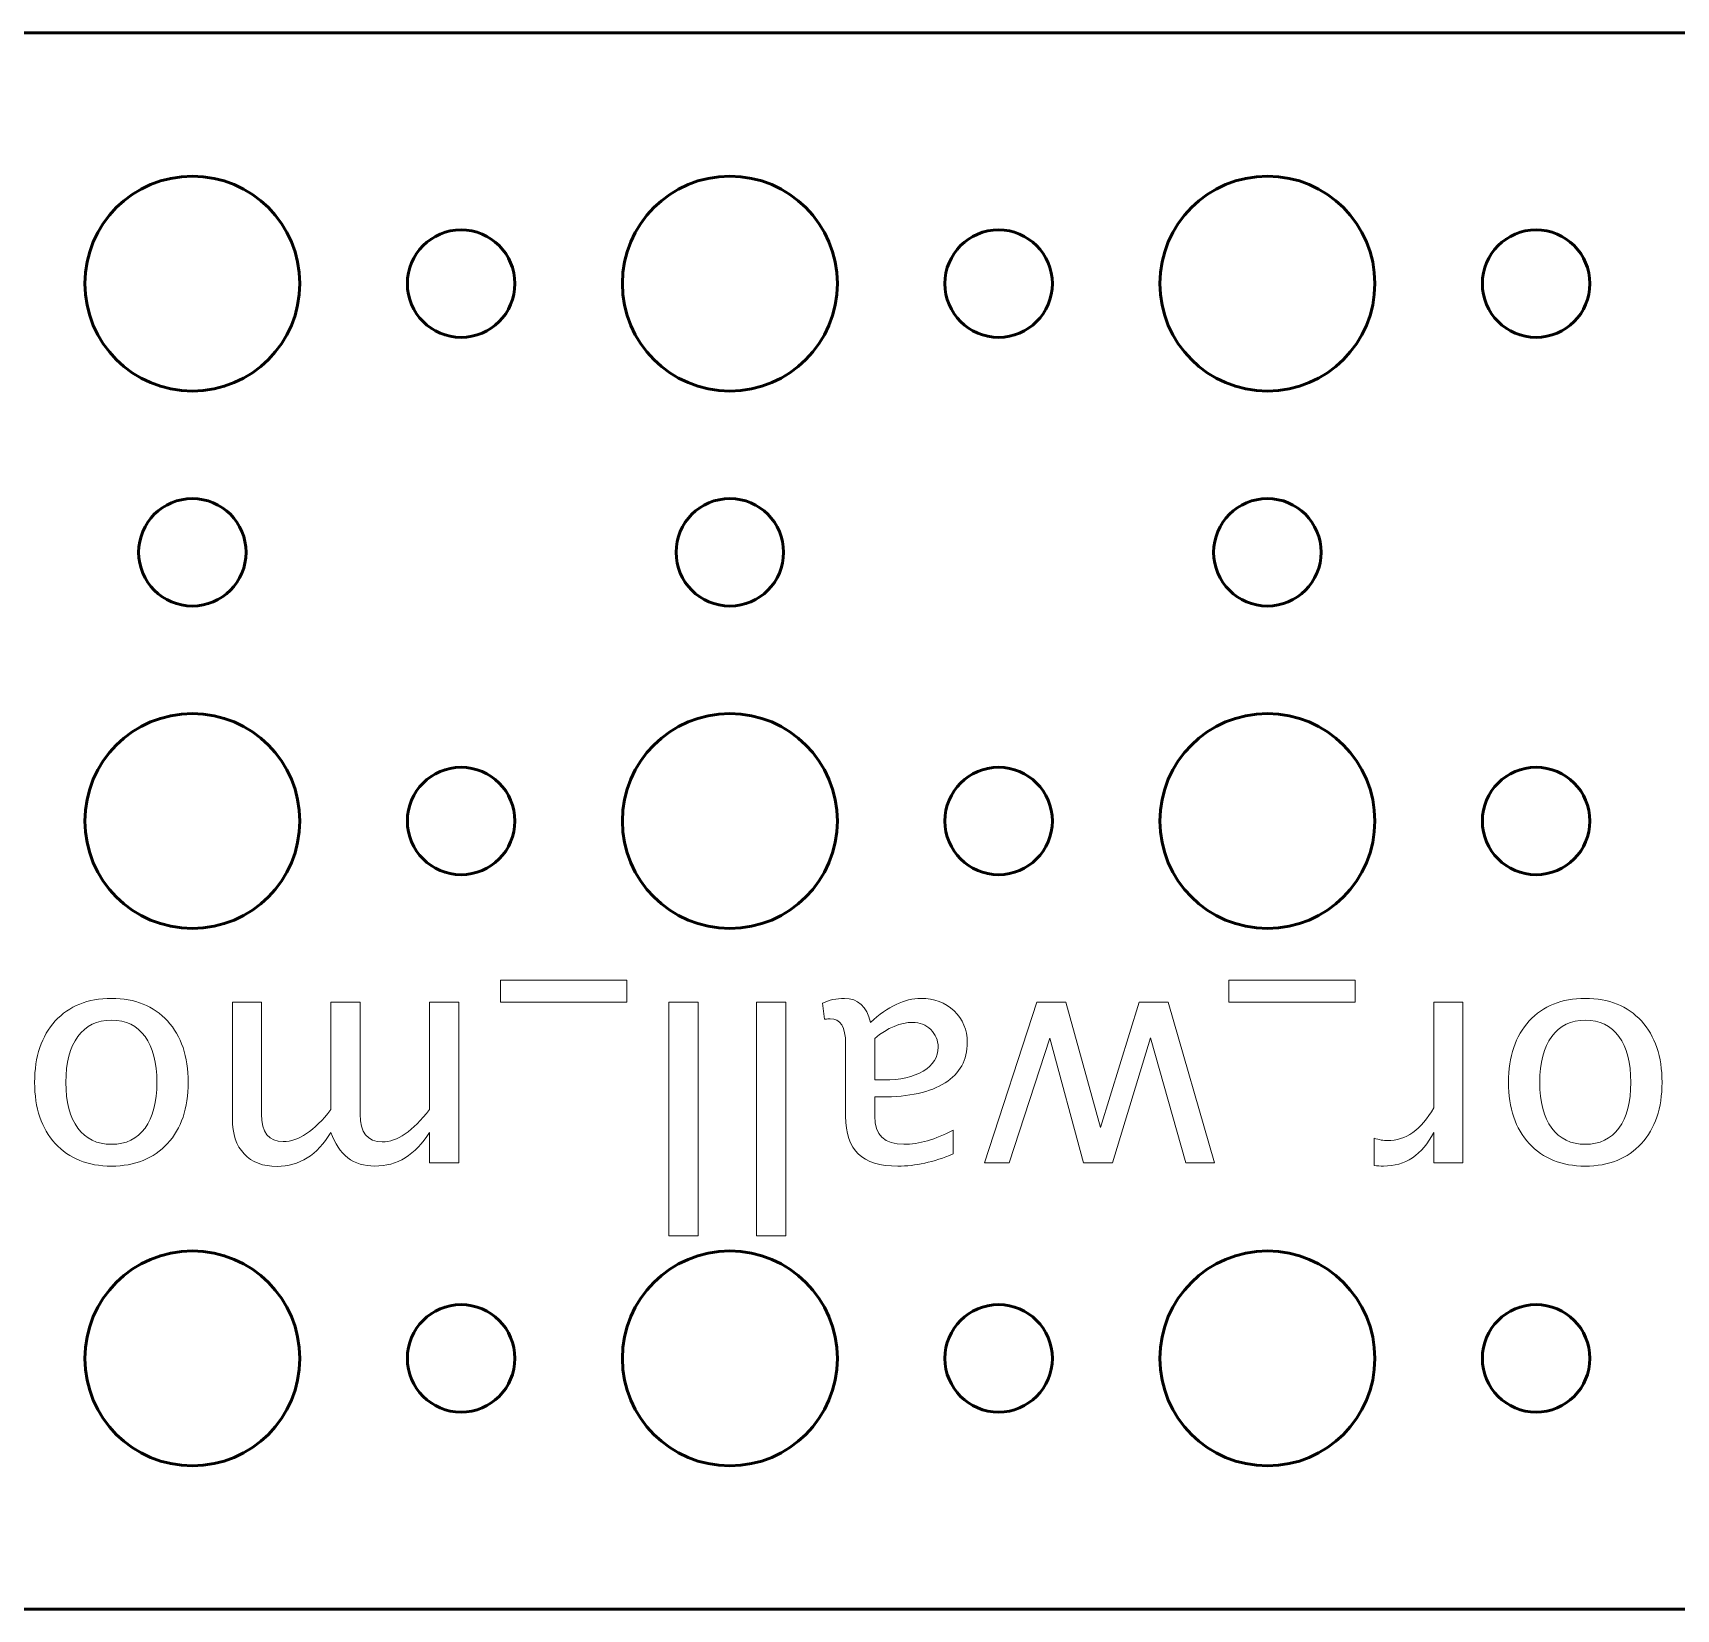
# Model space of a CAD drawing. Header units: centimetres. Extents: x -25.4 to 25.4, y -5.2 to 5.2.
# Drawn here: x -6.445 to -1.859, y 0.8 to 5.2 of the extents above; entities that cross this region are included whole.
import ezdxf

# ---------------------------------------------------------------- set-up
doc = ezdxf.new("R2010")
doc.units = ezdxf.units.CM
doc.header["$MEASUREMENT"] = 0
doc.layers.add('Layer 1', color=7, linetype='Continuous')

msp = doc.modelspace()

# ---------------------------------------------------------------- linework, layer by layer
at = {"layer": 'Layer 1', "lineweight": 53}
for points, knots in [([(15.2, 0.8), (15.2, 0.8), (-15.2, 0.8), (-15.2, 0.8), (-15.2, 0.8), (-15.47614, 0.8), (-15.7, 1.02386), (-15.7, 1.3), (-15.7, 1.3), (-15.7, 1.3), (-15.7, 2.00124), (-15.7, 2.00124), (-15.7, 2.00124), (-15.17095, 2.02729), (-14.75, 2.46449), (-14.75, 3), (-14.75, 3), (-14.75, 3.53551), (-15.17095, 3.97271), (-15.7, 3.99876), (-15.7, 3.99876), (-15.7, 3.99876), (-15.7, 4.7), (-15.7, 4.7), (-15.7, 4.7), (-15.7, 4.97614), (-15.47614, 5.2), (-15.2, 5.2), (-15.2, 5.2), (-15.2, 5.2), (15.2, 5.2), (15.2, 5.2), (15.2, 5.2), (15.47614, 5.2), (15.7, 4.97614), (15.7, 4.7), (15.7, 4.7), (15.7, 4.7), (15.7, 3.99876), (15.7, 3.99876), (15.7, 3.99876), (15.17095, 3.97271), (14.75, 3.53551), (14.75, 3), (14.75, 3), (14.75, 2.46449), (15.17095, 2.02729), (15.7, 2.00124), (15.7, 2.00124), (15.7, 2.00124), (15.7, 1.3), (15.7, 1.3), (15.7, 1.3), (15.7, 1.02386), (15.47614, 0.8), (15.2, 0.8)], [0, 0, 0, 0, 0.0666667, 0.0666667, 0.0666667, 0.0666667, 0.1333333, 0.1333333, 0.1333333, 0.1333333, 0.2, 0.2, 0.2, 0.2, 0.2666667, 0.2666667, 0.2666667, 0.2666667, 0.3333333, 0.3333333, 0.3333333, 0.3333333, 0.4, 0.4, 0.4, 0.4, 0.4666667, 0.4666667, 0.4666667, 0.4666667, 0.5333333, 0.5333333, 0.5333333, 0.5333333, 0.6, 0.6, 0.6, 0.6, 0.6666667, 0.6666667, 0.6666667, 0.6666667, 0.7333333, 0.7333333, 0.7333333, 0.7333333, 0.8, 0.8, 0.8, 0.8, 0.8666667, 0.8666667, 0.8666667, 0.8666667, 1, 1, 1, 1]), ([(-6.3, 4.5), (-6.3, 4.66569), (-6.16569, 4.8), (-6, 4.8), (-6, 4.8), (-5.83431, 4.8), (-5.7, 4.66569), (-5.7, 4.5), (-5.7, 4.5), (-5.7, 4.33431), (-5.83431, 4.2), (-6, 4.2), (-6, 4.2), (-6.16569, 4.2), (-6.3, 4.33431), (-6.3, 4.5)], [0, 0, 0, 0, 0.2, 0.2, 0.2, 0.2, 0.4, 0.4, 0.4, 0.4, 0.6, 0.6, 0.6, 0.6, 1, 1, 1, 1]), ([(-4.8, 4.5), (-4.8, 4.66569), (-4.66569, 4.8), (-4.5, 4.8), (-4.5, 4.8), (-4.33431, 4.8), (-4.2, 4.66569), (-4.2, 4.5), (-4.2, 4.5), (-4.2, 4.33431), (-4.33431, 4.2), (-4.5, 4.2), (-4.5, 4.2), (-4.66569, 4.2), (-4.8, 4.33431), (-4.8, 4.5)], [0, 0, 0, 0, 0.2, 0.2, 0.2, 0.2, 0.4, 0.4, 0.4, 0.4, 0.6, 0.6, 0.6, 0.6, 1, 1, 1, 1]), ([(-3.3, 4.5), (-3.3, 4.66569), (-3.16569, 4.8), (-3, 4.8), (-3, 4.8), (-2.83431, 4.8), (-2.7, 4.66569), (-2.7, 4.5), (-2.7, 4.5), (-2.7, 4.33431), (-2.83431, 4.2), (-3, 4.2), (-3, 4.2), (-3.16569, 4.2), (-3.3, 4.33431), (-3.3, 4.5)], [0, 0, 0, 0, 0.2, 0.2, 0.2, 0.2, 0.4, 0.4, 0.4, 0.4, 0.6, 0.6, 0.6, 0.6, 1, 1, 1, 1]), ([(-5.4, 4.5), (-5.4, 4.58284), (-5.33284, 4.65), (-5.25, 4.65), (-5.25, 4.65), (-5.16716, 4.65), (-5.1, 4.58284), (-5.1, 4.5), (-5.1, 4.5), (-5.1, 4.41716), (-5.16716, 4.35), (-5.25, 4.35), (-5.25, 4.35), (-5.33284, 4.35), (-5.4, 4.41716), (-5.4, 4.5)], [0, 0, 0, 0, 0.2, 0.2, 0.2, 0.2, 0.4, 0.4, 0.4, 0.4, 0.6, 0.6, 0.6, 0.6, 1, 1, 1, 1]), ([(-3.9, 4.5), (-3.9, 4.58284), (-3.83284, 4.65), (-3.75, 4.65), (-3.75, 4.65), (-3.66716, 4.65), (-3.6, 4.58284), (-3.6, 4.5), (-3.6, 4.5), (-3.6, 4.41716), (-3.66716, 4.35), (-3.75, 4.35), (-3.75, 4.35), (-3.83284, 4.35), (-3.9, 4.41716), (-3.9, 4.5)], [0, 0, 0, 0, 0.2, 0.2, 0.2, 0.2, 0.4, 0.4, 0.4, 0.4, 0.6, 0.6, 0.6, 0.6, 1, 1, 1, 1]), ([(-2.4, 4.5), (-2.4, 4.58284), (-2.33284, 4.65), (-2.25, 4.65), (-2.25, 4.65), (-2.16716, 4.65), (-2.1, 4.58284), (-2.1, 4.5), (-2.1, 4.5), (-2.1, 4.41716), (-2.16716, 4.35), (-2.25, 4.35), (-2.25, 4.35), (-2.33284, 4.35), (-2.4, 4.41716), (-2.4, 4.5)], [0, 0, 0, 0, 0.2, 0.2, 0.2, 0.2, 0.4, 0.4, 0.4, 0.4, 0.6, 0.6, 0.6, 0.6, 1, 1, 1, 1]), ([(-6.15, 3.75), (-6.15, 3.83284), (-6.08284, 3.9), (-6, 3.9), (-6, 3.9), (-5.91716, 3.9), (-5.85, 3.83284), (-5.85, 3.75), (-5.85, 3.75), (-5.85, 3.66716), (-5.91716, 3.6), (-6, 3.6), (-6, 3.6), (-6.08284, 3.6), (-6.15, 3.66716), (-6.15, 3.75)], [0, 0, 0, 0, 0.2, 0.2, 0.2, 0.2, 0.4, 0.4, 0.4, 0.4, 0.6, 0.6, 0.6, 0.6, 1, 1, 1, 1]), ([(-4.65, 3.75), (-4.65, 3.83284), (-4.58284, 3.9), (-4.5, 3.9), (-4.5, 3.9), (-4.41716, 3.9), (-4.35, 3.83284), (-4.35, 3.75), (-4.35, 3.75), (-4.35, 3.66716), (-4.41716, 3.6), (-4.5, 3.6), (-4.5, 3.6), (-4.58284, 3.6), (-4.65, 3.66716), (-4.65, 3.75)], [0, 0, 0, 0, 0.2, 0.2, 0.2, 0.2, 0.4, 0.4, 0.4, 0.4, 0.6, 0.6, 0.6, 0.6, 1, 1, 1, 1]), ([(-3.15, 3.75), (-3.15, 3.83284), (-3.08284, 3.9), (-3, 3.9), (-3, 3.9), (-2.91716, 3.9), (-2.85, 3.83284), (-2.85, 3.75), (-2.85, 3.75), (-2.85, 3.66716), (-2.91716, 3.6), (-3, 3.6), (-3, 3.6), (-3.08284, 3.6), (-3.15, 3.66716), (-3.15, 3.75)], [0, 0, 0, 0, 0.2, 0.2, 0.2, 0.2, 0.4, 0.4, 0.4, 0.4, 0.6, 0.6, 0.6, 0.6, 1, 1, 1, 1]), ([(-6.3, 3), (-6.3, 3.16569), (-6.16569, 3.3), (-6, 3.3), (-6, 3.3), (-5.83431, 3.3), (-5.7, 3.16569), (-5.7, 3), (-5.7, 3), (-5.7, 2.83431), (-5.83431, 2.7), (-6, 2.7), (-6, 2.7), (-6.16569, 2.7), (-6.3, 2.83431), (-6.3, 3)], [0, 0, 0, 0, 0.2, 0.2, 0.2, 0.2, 0.4, 0.4, 0.4, 0.4, 0.6, 0.6, 0.6, 0.6, 1, 1, 1, 1]), ([(-4.8, 3), (-4.8, 3.16569), (-4.66569, 3.3), (-4.5, 3.3), (-4.5, 3.3), (-4.33431, 3.3), (-4.2, 3.16569), (-4.2, 3), (-4.2, 3), (-4.2, 2.83431), (-4.33431, 2.7), (-4.5, 2.7), (-4.5, 2.7), (-4.66569, 2.7), (-4.8, 2.83431), (-4.8, 3)], [0, 0, 0, 0, 0.2, 0.2, 0.2, 0.2, 0.4, 0.4, 0.4, 0.4, 0.6, 0.6, 0.6, 0.6, 1, 1, 1, 1]), ([(-3.3, 3), (-3.3, 3.16569), (-3.16569, 3.3), (-3, 3.3), (-3, 3.3), (-2.83431, 3.3), (-2.7, 3.16569), (-2.7, 3), (-2.7, 3), (-2.7, 2.83431), (-2.83431, 2.7), (-3, 2.7), (-3, 2.7), (-3.16569, 2.7), (-3.3, 2.83431), (-3.3, 3)], [0, 0, 0, 0, 0.2, 0.2, 0.2, 0.2, 0.4, 0.4, 0.4, 0.4, 0.6, 0.6, 0.6, 0.6, 1, 1, 1, 1]), ([(-5.4, 3), (-5.4, 3.08284), (-5.33284, 3.15), (-5.25, 3.15), (-5.25, 3.15), (-5.16716, 3.15), (-5.1, 3.08284), (-5.1, 3), (-5.1, 3), (-5.1, 2.91716), (-5.16716, 2.85), (-5.25, 2.85), (-5.25, 2.85), (-5.33284, 2.85), (-5.4, 2.91716), (-5.4, 3)], [0, 0, 0, 0, 0.2, 0.2, 0.2, 0.2, 0.4, 0.4, 0.4, 0.4, 0.6, 0.6, 0.6, 0.6, 1, 1, 1, 1]), ([(-3.9, 3), (-3.9, 3.08284), (-3.83284, 3.15), (-3.75, 3.15), (-3.75, 3.15), (-3.66716, 3.15), (-3.6, 3.08284), (-3.6, 3), (-3.6, 3), (-3.6, 2.91716), (-3.66716, 2.85), (-3.75, 2.85), (-3.75, 2.85), (-3.83284, 2.85), (-3.9, 2.91716), (-3.9, 3)], [0, 0, 0, 0, 0.2, 0.2, 0.2, 0.2, 0.4, 0.4, 0.4, 0.4, 0.6, 0.6, 0.6, 0.6, 1, 1, 1, 1]), ([(-2.4, 3), (-2.4, 3.08284), (-2.33284, 3.15), (-2.25, 3.15), (-2.25, 3.15), (-2.16716, 3.15), (-2.1, 3.08284), (-2.1, 3), (-2.1, 3), (-2.1, 2.91716), (-2.16716, 2.85), (-2.25, 2.85), (-2.25, 2.85), (-2.33284, 2.85), (-2.4, 2.91716), (-2.4, 3)], [0, 0, 0, 0, 0.2, 0.2, 0.2, 0.2, 0.4, 0.4, 0.4, 0.4, 0.6, 0.6, 0.6, 0.6, 1, 1, 1, 1]), ([(-6.3, 1.5), (-6.3, 1.66569), (-6.16569, 1.8), (-6, 1.8), (-6, 1.8), (-5.83431, 1.8), (-5.7, 1.66569), (-5.7, 1.5), (-5.7, 1.5), (-5.7, 1.33431), (-5.83431, 1.2), (-6, 1.2), (-6, 1.2), (-6.16569, 1.2), (-6.3, 1.33431), (-6.3, 1.5)], [0, 0, 0, 0, 0.2, 0.2, 0.2, 0.2, 0.4, 0.4, 0.4, 0.4, 0.6, 0.6, 0.6, 0.6, 1, 1, 1, 1]), ([(-4.8, 1.5), (-4.8, 1.66569), (-4.66569, 1.8), (-4.5, 1.8), (-4.5, 1.8), (-4.33431, 1.8), (-4.2, 1.66569), (-4.2, 1.5), (-4.2, 1.5), (-4.2, 1.33431), (-4.33431, 1.2), (-4.5, 1.2), (-4.5, 1.2), (-4.66569, 1.2), (-4.8, 1.33431), (-4.8, 1.5)], [0, 0, 0, 0, 0.2, 0.2, 0.2, 0.2, 0.4, 0.4, 0.4, 0.4, 0.6, 0.6, 0.6, 0.6, 1, 1, 1, 1]), ([(-3.3, 1.5), (-3.3, 1.66569), (-3.16569, 1.8), (-3, 1.8), (-3, 1.8), (-2.83431, 1.8), (-2.7, 1.66569), (-2.7, 1.5), (-2.7, 1.5), (-2.7, 1.33431), (-2.83431, 1.2), (-3, 1.2), (-3, 1.2), (-3.16569, 1.2), (-3.3, 1.33431), (-3.3, 1.5)], [0, 0, 0, 0, 0.2, 0.2, 0.2, 0.2, 0.4, 0.4, 0.4, 0.4, 0.6, 0.6, 0.6, 0.6, 1, 1, 1, 1]), ([(-5.4, 1.5), (-5.4, 1.58284), (-5.33284, 1.65), (-5.25, 1.65), (-5.25, 1.65), (-5.16716, 1.65), (-5.1, 1.58284), (-5.1, 1.5), (-5.1, 1.5), (-5.1, 1.41716), (-5.16716, 1.35), (-5.25, 1.35), (-5.25, 1.35), (-5.33284, 1.35), (-5.4, 1.41716), (-5.4, 1.5)], [0, 0, 0, 0, 0.2, 0.2, 0.2, 0.2, 0.4, 0.4, 0.4, 0.4, 0.6, 0.6, 0.6, 0.6, 1, 1, 1, 1]), ([(-3.9, 1.5), (-3.9, 1.58284), (-3.83284, 1.65), (-3.75, 1.65), (-3.75, 1.65), (-3.66716, 1.65), (-3.6, 1.58284), (-3.6, 1.5), (-3.6, 1.5), (-3.6, 1.41716), (-3.66716, 1.35), (-3.75, 1.35), (-3.75, 1.35), (-3.83284, 1.35), (-3.9, 1.41716), (-3.9, 1.5)], [0, 0, 0, 0, 0.2, 0.2, 0.2, 0.2, 0.4, 0.4, 0.4, 0.4, 0.6, 0.6, 0.6, 0.6, 1, 1, 1, 1]), ([(-2.4, 1.5), (-2.4, 1.58284), (-2.33284, 1.65), (-2.25, 1.65), (-2.25, 1.65), (-2.16716, 1.65), (-2.1, 1.58284), (-2.1, 1.5), (-2.1, 1.5), (-2.1, 1.41716), (-2.16716, 1.35), (-2.25, 1.35), (-2.25, 1.35), (-2.33284, 1.35), (-2.4, 1.41716), (-2.4, 1.5)], [0, 0, 0, 0, 0.2, 0.2, 0.2, 0.2, 0.4, 0.4, 0.4, 0.4, 0.6, 0.6, 0.6, 0.6, 1, 1, 1, 1])]:
    msp.add_open_spline(points, degree=3, knots=knots, dxfattribs=at)
at = {"layer": 'Layer 1', "color": 5, "lineweight": 9}
for points, knots in [([(-4.78764, 2.55564), (-4.78764, 2.55564), (-4.78764, 2.49468), (-4.78764, 2.49468), (-4.78764, 2.49468), (-4.78764, 2.49468), (-5.13985, 2.49468), (-5.13985, 2.49468), (-5.13985, 2.49468), (-5.13985, 2.49468), (-5.13985, 2.55564), (-5.13985, 2.55564), (-5.13985, 2.55564), (-5.13985, 2.55564), (-4.78764, 2.55564), (-4.78764, 2.55564)], [0, 0, 0, 0, 0.2, 0.2, 0.2, 0.2, 0.4, 0.4, 0.4, 0.4, 0.6, 0.6, 0.6, 0.6, 1, 1, 1, 1]), ([(-2.75507, 2.55564), (-2.75507, 2.55564), (-2.75507, 2.49468), (-2.75507, 2.49468), (-2.75507, 2.49468), (-2.75507, 2.49468), (-3.10728, 2.49468), (-3.10728, 2.49468), (-3.10728, 2.49468), (-3.10728, 2.49468), (-3.10728, 2.55564), (-3.10728, 2.55564), (-3.10728, 2.55564), (-3.10728, 2.55564), (-2.75507, 2.55564), (-2.75507, 2.55564)], [0, 0, 0, 0, 0.2, 0.2, 0.2, 0.2, 0.4, 0.4, 0.4, 0.4, 0.6, 0.6, 0.6, 0.6, 1, 1, 1, 1]), ([(-6.22586, 2.50484), (-6.15996, 2.50484), (-6.10775, 2.48381), (-6.06936, 2.44176), (-6.06936, 2.44176), (-6.03084, 2.39971), (-6.01165, 2.34256), (-6.01165, 2.27045), (-6.01165, 2.27045), (-6.01165, 2.19849), (-6.03084, 2.14148), (-6.06936, 2.09957), (-6.06936, 2.09957), (-6.10775, 2.05766), (-6.15996, 2.03663), (-6.22586, 2.03663), (-6.22586, 2.03663), (-6.29176, 2.03663), (-6.34397, 2.05766), (-6.38235, 2.09957), (-6.38235, 2.09957), (-6.42087, 2.14148), (-6.44007, 2.19849), (-6.44007, 2.27045), (-6.44007, 2.27045), (-6.44007, 2.34256), (-6.42087, 2.39971), (-6.38235, 2.44176), (-6.38235, 2.44176), (-6.34397, 2.48381), (-6.29176, 2.50484), (-6.22586, 2.50484)], [0, 0, 0, 0, 0.1111111, 0.1111111, 0.1111111, 0.1111111, 0.2222222, 0.2222222, 0.2222222, 0.2222222, 0.3333333, 0.3333333, 0.3333333, 0.3333333, 0.4444444, 0.4444444, 0.4444444, 0.4444444, 0.5555556, 0.5555556, 0.5555556, 0.5555556, 0.6666667, 0.6666667, 0.6666667, 0.6666667, 0.7777778, 0.7777778, 0.7777778, 0.7777778, 1, 1, 1, 1]), ([(-5.2567, 2.49468), (-5.2567, 2.49468), (-5.2567, 2.04594), (-5.2567, 2.04594), (-5.2567, 2.04594), (-5.2567, 2.04594), (-5.33798, 2.04594), (-5.33798, 2.04594), (-5.33798, 2.04594), (-5.33798, 2.04594), (-5.33798, 2.13075), (-5.33798, 2.13075), (-5.33798, 2.13075), (-5.37763, 2.06796), (-5.42843, 2.03663), (-5.49066, 2.03663), (-5.49066, 2.03663), (-5.55064, 2.03663), (-5.59142, 2.06796), (-5.61315, 2.13075), (-5.61315, 2.13075), (-5.65167, 2.06739), (-5.70191, 2.03578), (-5.76357, 2.03578), (-5.76357, 2.03578), (-5.80294, 2.03578), (-5.83356, 2.04736), (-5.85544, 2.07064), (-5.85544, 2.07064), (-5.87731, 2.09392), (-5.88832, 2.12652), (-5.88832, 2.16843), (-5.88832, 2.16843), (-5.88832, 2.16843), (-5.88832, 2.49468), (-5.88832, 2.49468), (-5.88832, 2.49468), (-5.88832, 2.49468), (-5.80704, 2.49468), (-5.80704, 2.49468), (-5.80704, 2.49468), (-5.80704, 2.49468), (-5.80704, 2.18184), (-5.80704, 2.18184), (-5.80704, 2.18184), (-5.80704, 2.13075), (-5.78672, 2.10521), (-5.74608, 2.10521), (-5.74608, 2.10521), (-5.70388, 2.10521), (-5.65957, 2.13499), (-5.61315, 2.19468), (-5.61315, 2.19468), (-5.61315, 2.19468), (-5.61315, 2.49468), (-5.61315, 2.49468), (-5.61315, 2.49468), (-5.61315, 2.49468), (-5.53187, 2.49468), (-5.53187, 2.49468), (-5.53187, 2.49468), (-5.53187, 2.49468), (-5.53187, 2.18155), (-5.53187, 2.18155), (-5.53187, 2.18155), (-5.53187, 2.13005), (-5.51127, 2.10437), (-5.46992, 2.10437), (-5.46992, 2.10437), (-5.42886, 2.10437), (-5.38483, 2.13428), (-5.33798, 2.19425), (-5.33798, 2.19425), (-5.33798, 2.19425), (-5.33798, 2.49468), (-5.33798, 2.49468), (-5.33798, 2.49468), (-5.33798, 2.49468), (-5.2567, 2.49468), (-5.2567, 2.49468)], [0, 0, 0, 0, 0.047619, 0.047619, 0.047619, 0.047619, 0.0952381, 0.0952381, 0.0952381, 0.0952381, 0.1428571, 0.1428571, 0.1428571, 0.1428571, 0.1904762, 0.1904762, 0.1904762, 0.1904762, 0.2380952, 0.2380952, 0.2380952, 0.2380952, 0.2857143, 0.2857143, 0.2857143, 0.2857143, 0.3333333, 0.3333333, 0.3333333, 0.3333333, 0.3809524, 0.3809524, 0.3809524, 0.3809524, 0.4285714, 0.4285714, 0.4285714, 0.4285714, 0.4761905, 0.4761905, 0.4761905, 0.4761905, 0.5238095, 0.5238095, 0.5238095, 0.5238095, 0.5714286, 0.5714286, 0.5714286, 0.5714286, 0.6190476, 0.6190476, 0.6190476, 0.6190476, 0.6666667, 0.6666667, 0.6666667, 0.6666667, 0.7142857, 0.7142857, 0.7142857, 0.7142857, 0.7619048, 0.7619048, 0.7619048, 0.7619048, 0.8095238, 0.8095238, 0.8095238, 0.8095238, 0.8571429, 0.8571429, 0.8571429, 0.8571429, 0.9047619, 0.9047619, 0.9047619, 0.9047619, 1, 1, 1, 1]), ([(-4.58867, 2.49468), (-4.58867, 2.49468), (-4.58867, 1.8419), (-4.58867, 1.8419), (-4.58867, 1.8419), (-4.58867, 1.8419), (-4.66995, 1.8419), (-4.66995, 1.8419), (-4.66995, 1.8419), (-4.66995, 1.8419), (-4.66995, 2.49468), (-4.66995, 2.49468), (-4.66995, 2.49468), (-4.66995, 2.49468), (-4.58867, 2.49468), (-4.58867, 2.49468)], [0, 0, 0, 0, 0.2, 0.2, 0.2, 0.2, 0.4, 0.4, 0.4, 0.4, 0.6, 0.6, 0.6, 0.6, 1, 1, 1, 1]), ([(-4.34398, 2.49468), (-4.34398, 2.49468), (-4.34398, 1.8419), (-4.34398, 1.8419), (-4.34398, 1.8419), (-4.34398, 1.8419), (-4.42526, 1.8419), (-4.42526, 1.8419), (-4.42526, 1.8419), (-4.42526, 1.8419), (-4.42526, 2.49468), (-4.42526, 2.49468), (-4.42526, 2.49468), (-4.42526, 2.49468), (-4.34398, 2.49468), (-4.34398, 2.49468)], [0, 0, 0, 0, 0.2, 0.2, 0.2, 0.2, 0.4, 0.4, 0.4, 0.4, 0.6, 0.6, 0.6, 0.6, 1, 1, 1, 1]), ([(-4.10777, 2.43753), (-4.05895, 2.4824), (-4.01196, 2.50484), (-3.9668, 2.50484), (-3.9668, 2.50484), (-3.92969, 2.50484), (-3.89879, 2.49327), (-3.87437, 2.46999), (-3.87437, 2.46999), (-3.84982, 2.4467), (-3.83754, 2.41735), (-3.83754, 2.38193), (-3.83754, 2.38193), (-3.83754, 2.33297), (-3.85815, 2.29529), (-3.89935, 2.26904), (-3.89935, 2.26904), (-3.94056, 2.2428), (-3.99968, 2.22967), (-4.07673, 2.22967), (-4.07673, 2.22967), (-4.07673, 2.22967), (-4.09578, 2.22967), (-4.09578, 2.22967), (-4.09578, 2.22967), (-4.09578, 2.22967), (-4.09578, 2.17563), (-4.09578, 2.17563), (-4.09578, 2.17563), (-4.09578, 2.12356), (-4.06868, 2.09759), (-4.01436, 2.09759), (-4.01436, 2.09759), (-3.97231, 2.09759), (-3.9263, 2.11086), (-3.87649, 2.13739), (-3.87649, 2.13739), (-3.87649, 2.13739), (-3.87649, 2.0705), (-3.87649, 2.0705), (-3.87649, 2.0705), (-3.93124, 2.04792), (-3.98289, 2.03663), (-4.03129, 2.03663), (-4.03129, 2.03663), (-4.0811, 2.03663), (-4.11793, 2.04792), (-4.1415, 2.07064), (-4.1415, 2.07064), (-4.1652, 2.09336), (-4.17706, 2.12835), (-4.17706, 2.17563), (-4.17706, 2.17563), (-4.17706, 2.17563), (-4.17706, 2.3784), (-4.17706, 2.3784), (-4.17706, 2.3784), (-4.17706, 2.42483), (-4.19131, 2.44811), (-4.21996, 2.44811), (-4.21996, 2.44811), (-4.22348, 2.44811), (-4.22871, 2.44755), (-4.23562, 2.44642), (-4.23562, 2.44642), (-4.23562, 2.44642), (-4.24141, 2.49158), (-4.24141, 2.49158), (-4.24141, 2.49158), (-4.22292, 2.50047), (-4.2026, 2.50484), (-4.1803, 2.50484), (-4.1803, 2.50484), (-4.14234, 2.50484), (-4.11821, 2.4824), (-4.10777, 2.43753)], [0, 0, 0, 0, 0.05, 0.05, 0.05, 0.05, 0.1, 0.1, 0.1, 0.1, 0.15, 0.15, 0.15, 0.15, 0.2, 0.2, 0.2, 0.2, 0.25, 0.25, 0.25, 0.25, 0.3, 0.3, 0.3, 0.3, 0.35, 0.35, 0.35, 0.35, 0.4, 0.4, 0.4, 0.4, 0.45, 0.45, 0.45, 0.45, 0.5, 0.5, 0.5, 0.5, 0.55, 0.55, 0.55, 0.55, 0.6, 0.6, 0.6, 0.6, 0.65, 0.65, 0.65, 0.65, 0.7, 0.7, 0.7, 0.7, 0.75, 0.75, 0.75, 0.75, 0.8, 0.8, 0.8, 0.8, 0.85, 0.85, 0.85, 0.85, 0.9, 0.9, 0.9, 0.9, 1, 1, 1, 1]), ([(-3.27662, 2.49468), (-3.27662, 2.49468), (-3.14793, 2.04594), (-3.14793, 2.04594), (-3.14793, 2.04594), (-3.14793, 2.04594), (-3.22723, 2.04594), (-3.22723, 2.04594), (-3.22723, 2.04594), (-3.22723, 2.04594), (-3.32587, 2.39435), (-3.32587, 2.39435), (-3.32587, 2.39435), (-3.32587, 2.39435), (-3.43227, 2.04594), (-3.43227, 2.04594), (-3.43227, 2.04594), (-3.43227, 2.04594), (-3.51355, 2.04594), (-3.51355, 2.04594), (-3.51355, 2.04594), (-3.51355, 2.04594), (-3.60711, 2.39379), (-3.60711, 2.39379), (-3.60711, 2.39379), (-3.60711, 2.39379), (-3.72028, 2.04594), (-3.72028, 2.04594), (-3.72028, 2.04594), (-3.72028, 2.04594), (-3.78971, 2.04594), (-3.78971, 2.04594), (-3.78971, 2.04594), (-3.78971, 2.04594), (-3.64323, 2.49468), (-3.64323, 2.49468), (-3.64323, 2.49468), (-3.64323, 2.49468), (-3.56195, 2.49468), (-3.56195, 2.49468), (-3.56195, 2.49468), (-3.56195, 2.49468), (-3.46571, 2.14472), (-3.46571, 2.14472), (-3.46571, 2.14472), (-3.46571, 2.14472), (-3.3579, 2.49468), (-3.3579, 2.49468), (-3.3579, 2.49468), (-3.3579, 2.49468), (-3.27662, 2.49468), (-3.27662, 2.49468)], [0, 0, 0, 0, 0.0714286, 0.0714286, 0.0714286, 0.0714286, 0.1428571, 0.1428571, 0.1428571, 0.1428571, 0.2142857, 0.2142857, 0.2142857, 0.2142857, 0.2857143, 0.2857143, 0.2857143, 0.2857143, 0.3571429, 0.3571429, 0.3571429, 0.3571429, 0.4285714, 0.4285714, 0.4285714, 0.4285714, 0.5, 0.5, 0.5, 0.5, 0.5714286, 0.5714286, 0.5714286, 0.5714286, 0.6428571, 0.6428571, 0.6428571, 0.6428571, 0.7142857, 0.7142857, 0.7142857, 0.7142857, 0.7857143, 0.7857143, 0.7857143, 0.7857143, 0.8571429, 0.8571429, 0.8571429, 0.8571429, 1, 1, 1, 1]), ([(-2.45436, 2.49468), (-2.45436, 2.49468), (-2.45436, 2.04594), (-2.45436, 2.04594), (-2.45436, 2.04594), (-2.45436, 2.04594), (-2.53564, 2.04594), (-2.53564, 2.04594), (-2.53564, 2.04594), (-2.53564, 2.04594), (-2.53564, 2.13075), (-2.53564, 2.13075), (-2.53564, 2.13075), (-2.56796, 2.06796), (-2.6148, 2.03663), (-2.67633, 2.03663), (-2.67633, 2.03663), (-2.68465, 2.03663), (-2.6934, 2.03734), (-2.70243, 2.03875), (-2.70243, 2.03875), (-2.70243, 2.03875), (-2.70243, 2.11481), (-2.70243, 2.11481), (-2.70243, 2.11481), (-2.68832, 2.11015), (-2.67591, 2.10775), (-2.66518, 2.10775), (-2.66518, 2.10775), (-2.61353, 2.10775), (-2.57035, 2.13823), (-2.53564, 2.19933), (-2.53564, 2.19933), (-2.53564, 2.19933), (-2.53564, 2.49468), (-2.53564, 2.49468), (-2.53564, 2.49468), (-2.53564, 2.49468), (-2.45436, 2.49468), (-2.45436, 2.49468)], [0, 0, 0, 0, 0.0909091, 0.0909091, 0.0909091, 0.0909091, 0.1818182, 0.1818182, 0.1818182, 0.1818182, 0.2727273, 0.2727273, 0.2727273, 0.2727273, 0.3636364, 0.3636364, 0.3636364, 0.3636364, 0.4545455, 0.4545455, 0.4545455, 0.4545455, 0.5454545, 0.5454545, 0.5454545, 0.5454545, 0.6363636, 0.6363636, 0.6363636, 0.6363636, 0.7272727, 0.7272727, 0.7272727, 0.7272727, 0.8181818, 0.8181818, 0.8181818, 0.8181818, 1, 1, 1, 1]), ([(-2.11287, 2.50484), (-2.04697, 2.50484), (-1.99476, 2.48381), (-1.95637, 2.44176), (-1.95637, 2.44176), (-1.91785, 2.39971), (-1.89866, 2.34256), (-1.89866, 2.27045), (-1.89866, 2.27045), (-1.89866, 2.19849), (-1.91785, 2.14148), (-1.95637, 2.09957), (-1.95637, 2.09957), (-1.99476, 2.05766), (-2.04697, 2.03663), (-2.11287, 2.03663), (-2.11287, 2.03663), (-2.17877, 2.03663), (-2.23098, 2.05766), (-2.26936, 2.09957), (-2.26936, 2.09957), (-2.30788, 2.14148), (-2.32708, 2.19849), (-2.32708, 2.27045), (-2.32708, 2.27045), (-2.32708, 2.34256), (-2.30788, 2.39971), (-2.26936, 2.44176), (-2.26936, 2.44176), (-2.23098, 2.48381), (-2.17877, 2.50484), (-2.11287, 2.50484)], [0, 0, 0, 0, 0.1111111, 0.1111111, 0.1111111, 0.1111111, 0.2222222, 0.2222222, 0.2222222, 0.2222222, 0.3333333, 0.3333333, 0.3333333, 0.3333333, 0.4444444, 0.4444444, 0.4444444, 0.4444444, 0.5555556, 0.5555556, 0.5555556, 0.5555556, 0.6666667, 0.6666667, 0.6666667, 0.6666667, 0.7777778, 0.7777778, 0.7777778, 0.7777778, 1, 1, 1, 1]), ([(-6.22572, 2.44388), (-6.26593, 2.44388), (-6.29726, 2.42878), (-6.31956, 2.39844), (-6.31956, 2.39844), (-6.34171, 2.36824), (-6.35286, 2.32549), (-6.35286, 2.27045), (-6.35286, 2.27045), (-6.35286, 2.21556), (-6.34171, 2.17295), (-6.31956, 2.14275), (-6.31956, 2.14275), (-6.29726, 2.11269), (-6.26593, 2.09759), (-6.22572, 2.09759), (-6.22572, 2.09759), (-6.18536, 2.09759), (-6.15403, 2.11269), (-6.13202, 2.14275), (-6.13202, 2.14275), (-6.10986, 2.17295), (-6.09886, 2.21556), (-6.09886, 2.27045), (-6.09886, 2.27045), (-6.09886, 2.32549), (-6.10986, 2.36824), (-6.13202, 2.39844), (-6.13202, 2.39844), (-6.15403, 2.42878), (-6.18536, 2.44388), (-6.22572, 2.44388)], [0, 0, 0, 0, 0.1111111, 0.1111111, 0.1111111, 0.1111111, 0.2222222, 0.2222222, 0.2222222, 0.2222222, 0.3333333, 0.3333333, 0.3333333, 0.3333333, 0.4444444, 0.4444444, 0.4444444, 0.4444444, 0.5555556, 0.5555556, 0.5555556, 0.5555556, 0.6666667, 0.6666667, 0.6666667, 0.6666667, 0.7777778, 0.7777778, 0.7777778, 0.7777778, 1, 1, 1, 1]), ([(-4.09578, 2.39322), (-4.09578, 2.39322), (-4.09578, 2.27793), (-4.09578, 2.27793), (-4.09578, 2.27793), (-4.09578, 2.27793), (-4.06967, 2.27709), (-4.06967, 2.27709), (-4.06967, 2.27709), (-4.02452, 2.27709), (-3.98811, 2.28541), (-3.96031, 2.30206), (-3.96031, 2.30206), (-3.93265, 2.31885), (-3.91882, 2.34101), (-3.91882, 2.36867), (-3.91882, 2.36867), (-3.91882, 2.388), (-3.92574, 2.40437), (-3.93943, 2.41777), (-3.93943, 2.41777), (-3.95326, 2.43118), (-3.97005, 2.43795), (-3.98994, 2.43795), (-3.98994, 2.43795), (-4.02381, 2.43795), (-4.05909, 2.423), (-4.09578, 2.39322)], [0, 0, 0, 0, 0.125, 0.125, 0.125, 0.125, 0.25, 0.25, 0.25, 0.25, 0.375, 0.375, 0.375, 0.375, 0.5, 0.5, 0.5, 0.5, 0.625, 0.625, 0.625, 0.625, 0.75, 0.75, 0.75, 0.75, 1, 1, 1, 1]), ([(-2.11273, 2.44388), (-2.15294, 2.44388), (-2.18427, 2.42878), (-2.20657, 2.39844), (-2.20657, 2.39844), (-2.22872, 2.36824), (-2.23987, 2.32549), (-2.23987, 2.27045), (-2.23987, 2.27045), (-2.23987, 2.21556), (-2.22872, 2.17295), (-2.20657, 2.14275), (-2.20657, 2.14275), (-2.18427, 2.11269), (-2.15294, 2.09759), (-2.11273, 2.09759), (-2.11273, 2.09759), (-2.07237, 2.09759), (-2.04104, 2.11269), (-2.01903, 2.14275), (-2.01903, 2.14275), (-1.99687, 2.17295), (-1.98587, 2.21556), (-1.98587, 2.27045), (-1.98587, 2.27045), (-1.98587, 2.32549), (-1.99687, 2.36824), (-2.01903, 2.39844), (-2.01903, 2.39844), (-2.04104, 2.42878), (-2.07237, 2.44388), (-2.11273, 2.44388)], [0, 0, 0, 0, 0.1111111, 0.1111111, 0.1111111, 0.1111111, 0.2222222, 0.2222222, 0.2222222, 0.2222222, 0.3333333, 0.3333333, 0.3333333, 0.3333333, 0.4444444, 0.4444444, 0.4444444, 0.4444444, 0.5555556, 0.5555556, 0.5555556, 0.5555556, 0.6666667, 0.6666667, 0.6666667, 0.6666667, 0.7777778, 0.7777778, 0.7777778, 0.7777778, 1, 1, 1, 1])]:
    msp.add_open_spline(points, degree=3, knots=knots, dxfattribs=at)

doc.saveas('drawing.dxf')
